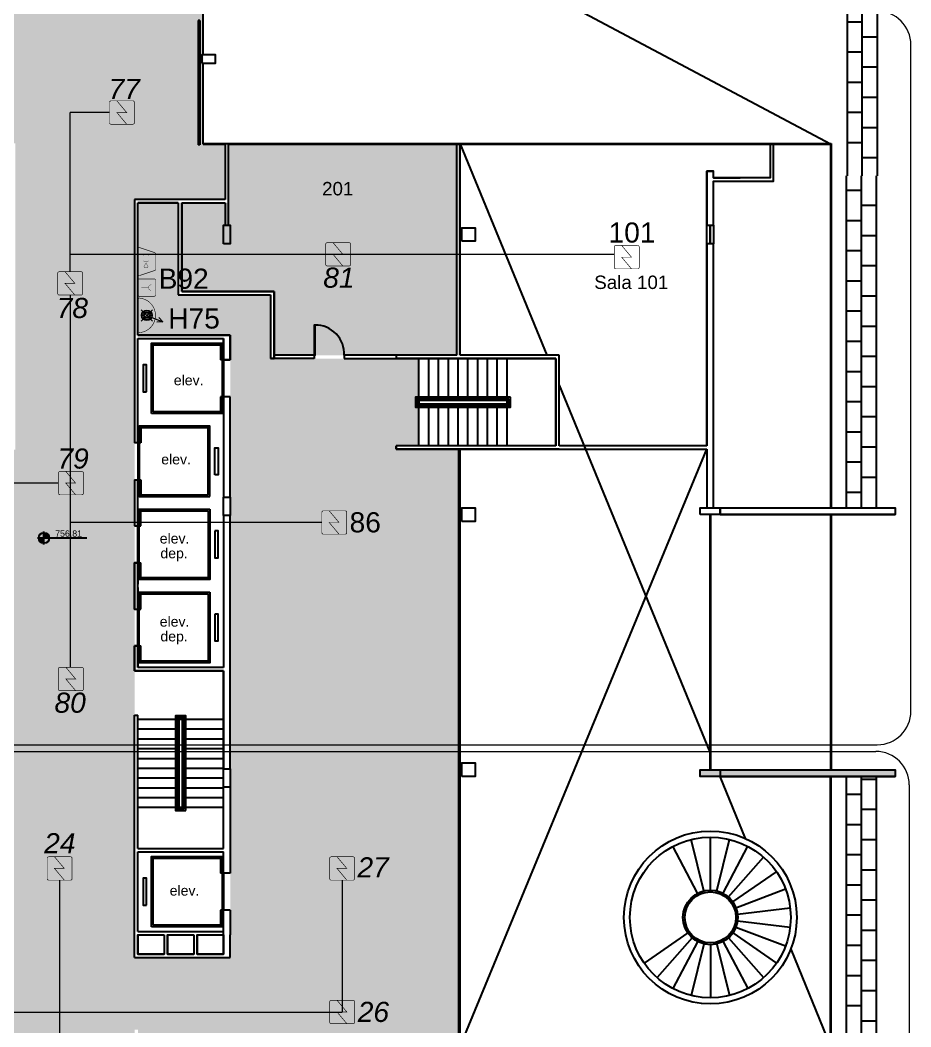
# Model space of a CAD drawing. Header units: metres. Extents: x -331 to 2982, y 362 to 2539.
# Drawn here: x 846.15 to 872.69, y 1888.31 to 1918.31 of the extents above; entities that cross this region are included whole.
import ezdxf
from ezdxf.enums import TextEntityAlignment as Align

# ---------------------------------------------------------------- set-up
doc = ezdxf.new("R2010")
doc.units = ezdxf.units.M
doc.layers.get('0').update_dxf_attribs({"color": 251})
doc.layers.add('_corredores', color=251, linetype='Continuous', plot=False)
doc.layers.add('_salas', color=251, linetype='Continuous', plot=False)
for name, color, linetype in [('ALV', 251, 'Continuous'), ('Cota Nivel', 251, 'Continuous'), ('CX', 251, 'Continuous'), ('Det', 251, 'Continuous'), ('DET. FUMAÇA', 1, 'Continuous'), ('Div', 251, 'Continuous'), ('Est', 251, 'Continuous'), ('Pis', 251, 'Continuous'), ('SALAS NOVAS', 7, 'Continuous'), ('Texto_Salas', 251, 'Continuous'), ('vid', 251, 'Continuous'), ('vis', 251, 'Continuous')]:
    doc.layers.add(name, color=color, linetype=linetype)
doc.styles.add('DESTAQUE', font='arial.ttf', dxfattribs={"height": 0.4})
doc.styles.get("Standard").update_dxf_attribs({"font": 'arial.ttf', "height": 0.3})
doc.styles.add('X3G_ENTITY_1416AE45', font='arial.ttf', dxfattribs={"height": 0.6})
doc.styles.add('X3G_ENTITY_1416B75A', font='arial.ttf', dxfattribs={"height": 0.6})
doc.styles.add('X3G_ENTITY_1416B9BE', font='arial.ttf', dxfattribs={"height": 0.6})
doc.styles.add('X3G_ENTITY_1416B9C8', font='arial.ttf', dxfattribs={"height": 0.6})
doc.styles.add('X3G_ENTITY_1416B9D2', font='arial.ttf', dxfattribs={"height": 0.6})
doc.styles.add('X3G_ENTITY_1416BAE9', font='arial.ttf', dxfattribs={"height": 0.6})
doc.styles.add('X3G_ENTITY_1416BAF3', font='arial.ttf', dxfattribs={"height": 0.6})
doc.styles.add('X3G_ENTITY_1416BAFD', font='arial.ttf', dxfattribs={"height": 0.6})
doc.styles.add('X3G_ENTITY_1416BB07', font='arial.ttf', dxfattribs={"height": 0.6})
doc.styles.add('X3G_ENTITY_1416BB11', font='arial.ttf', dxfattribs={"height": 0.6})
doc.styles.add('X3G_ENTITY_1416BB1B', font='arial.ttf', dxfattribs={"height": 0.6})
doc.styles.add('X3G_ENTITY_1421BBF2', font='arial.ttf', dxfattribs={"height": 0.4})
doc.styles.add('X3G_ENTITY_1422A57E', font='arial.ttf', dxfattribs={"height": 0.6})

# ---------------------------------------------------------------- blocks, each defined once
blk = doc.blocks.new('Detector de fumaça')
at = {"layer": 'DET. FUMAÇA', "linetype": 'Continuous', "lineweight": 15, "const_width": 0.0187}
blk.add_lwpolyline([(774.599, 539.816), (775.249, 539.816, -0.414214), (775.296, 539.769), (775.296, 539.167, -0.414214), (775.249, 539.12), (774.599, 539.12, -0.414214), (774.553, 539.167), (774.553, 539.769, -0.414214)], format="xyb", close=True, dxfattribs=at)
blk.add_lwpolyline([(774.773, 539.816), (775.064, 539.468), (774.773, 539.468), (775.064, 539.12)], dxfattribs=at)
blk = doc.blocks.new('WEW')
at = {"color": 1, "lineweight": 0, "true_color": 0xe60000}
for p, q in [((1781.244, 994.005), (1781.439, 994.482)), ((1781.439, 994.482), (1781.308, 994.36)), ((1781.439, 994.482), (1781.447, 994.302)), ((1781.075, 994.175), (1781.413, 993.836)), ((1781.413, 994.175), (1781.075, 993.836))]:
    blk.add_line(p, q, dxfattribs=at)
at = {"color": 1, "true_color": 0xe60000, "const_width": 0.0172}
for points in [[(1779.259, 993.747), (1780.023, 993.747, 0.511918), (1780.056, 993.793), (1779.907, 994.24, 0.322823), (1779.874, 994.263), (1779.408, 994.263, 0.322823), (1779.375, 994.24), (1779.226, 993.793, 0.511918)], [(1780.193, 994.263), (1780.641, 994.263, -0.414214), (1780.675, 994.229), (1780.675, 993.782, -0.414214), (1780.641, 993.747), (1780.193, 993.747, -0.414214), (1780.159, 993.782), (1780.159, 994.229, -0.414214)], [(1780.764, 993.748), (1781.724, 993.748, 0.435311), (1781.759, 993.784, 0.930949), (1780.73, 993.784, 0.435311)]]:
    blk.add_lwpolyline(points, format="xyb", close=True, dxfattribs=at)
at = {"color": 1, "true_color": 0xe60000, "const_width": 0.0086}
for points in [[(1779.463, 994.06), (1779.617, 994.06), (1779.652, 994.026), (1779.652, 993.936), (1779.617, 993.902), (1779.463, 993.902), (1779.428, 993.936), (1779.428, 994.026)], [(1779.832, 993.936), (1779.832, 994.026), (1779.802, 994.044), (1779.679, 993.981), (1779.802, 993.918)]]:
    blk.add_lwpolyline(points, close=True, dxfattribs=at)
for points in [[(1780.336, 994.135), (1780.338, 994.117), (1780.344, 994.099), (1780.351, 994.088), (1780.365, 994.073), (1780.373, 994.067), (1780.386, 994.06), (1780.397, 994.057), (1780.413, 994.055), (1780.421, 994.055), (1780.431, 994.056), (1780.45, 994.062), (1780.464, 994.07), (1780.477, 994.082), (1780.488, 994.096), (1780.494, 994.11), (1780.497, 994.122), (1780.498, 994.13), (1780.498, 994.136)], [(1780.417, 993.837), (1780.417, 994.055)]]:
    blk.add_lwpolyline(points, dxfattribs=at)
at = {"color": 1, "lineweight": 0, "true_color": 0xe60000}
for radius in [0.158, 0.119, 0.0774]:
    blk.add_circle((1781.244, 994.005), radius, dxfattribs=at)

msp = doc.modelspace()

# ---------------------------------------------------------------- hatches: boundary and pattern name
at = {"layer": '_corredores', "transparency": 33554508}
h = msp.add_hatch(color=256, dxfattribs=at)
h.dxf.hatch_style = 1
h.paths.add_polyline_path([(851.609, 1924.544), (870.379, 1924.544), (870.379, 1926.38), (870.189, 1926.38), (870.189, 1926.577), (870.003, 1926.764), (866.304, 1926.765), (866.288, 1926.731), (866.184, 1926.814), (865.422, 1927.574), (863.994, 1927.574), (862.566, 1927.574), (861.756, 1926.765), (861.72, 1926.765), (861.716, 1926.764), (861.703, 1926.763), (861.685, 1926.763), (858.091, 1926.765), (857.744, 1926.418), (857.397, 1926.765), (853.804, 1926.765), (853.788, 1926.731), (853.684, 1926.814), (852.922, 1927.574), (851.494, 1927.574), (849.748, 1927.574), (849.748, 1926.814), (849.608, 1926.814), (849.608, 1929.894), (841.234, 1929.894), (841.234, 1928.054), (840.474, 1928.054), (840.474, 1927.096), (840.756, 1926.814), (840.374, 1926.432), (840.042, 1926.765), (836.434, 1926.765), (836.419, 1926.731), (836.314, 1926.814), (835.553, 1927.574), (834.124, 1927.574), (832.696, 1927.574), (831.886, 1926.765), (831.85, 1926.765), (831.847, 1926.764), (831.833, 1926.763), (831.815, 1926.763), (828.221, 1926.765), (827.874, 1926.418), (827.528, 1926.765), (823.934, 1926.765), (823.918, 1926.731), (823.814, 1926.814), (823.052, 1927.574), (821.624, 1927.574), (820.195, 1927.574), (819.385, 1926.765), (819.35, 1926.765), (819.346, 1926.764), (819.333, 1926.763), (819.315, 1926.763), (815.721, 1926.765), (815.374, 1926.418), (815.027, 1926.765), (811.434, 1926.765), (811.418, 1926.731), (811.314, 1926.814), (810.552, 1927.574), (809.124, 1927.574), (807.695, 1927.574), (806.886, 1926.765), (806.85, 1926.765), (806.846, 1926.764), (806.833, 1926.763), (806.815, 1926.763), (803.221, 1926.765), (802.874, 1926.418), (802.527, 1926.765), (798.934, 1926.765), (798.918, 1926.731), (798.814, 1926.814), (798.052, 1927.574), (796.624, 1927.574), (795.195, 1927.574), (794.386, 1926.765), (794.35, 1926.765), (794.346, 1926.764), (794.333, 1926.763), (794.315, 1926.763), (790.721, 1926.765), (790.374, 1926.418), (790.027, 1926.765), (786.434, 1926.765), (786.418, 1926.731), (786.314, 1926.814), (785.552, 1927.574), (784.124, 1927.574), (782.696, 1927.574), (781.886, 1926.765), (781.85, 1926.765), (781.846, 1926.764), (781.833, 1926.763), (781.815, 1926.763), (778.221, 1926.765), (777.874, 1926.418), (777.527, 1926.765), (773.934, 1926.765), (773.918, 1926.731), (773.814, 1926.814), (773.052, 1927.574), (771.624, 1927.574), (770.196, 1927.574), (769.386, 1926.765), (769.35, 1926.765), (769.347, 1926.764), (769.333, 1926.763), (769.315, 1926.763), (765.615, 1926.764), (765.429, 1926.577), (765.429, 1926.38), (765.239, 1926.38), (765.239, 1924.544), (770.084, 1924.544), (770.084, 1914.631), (770.394, 1914.631), (770.394, 1905.511), (765.009, 1905.511), (765.009, 1910.811), (763.809, 1910.811), (763.809, 1905.511), (755.909, 1905.511), (755.909, 1910.811), (754.809, 1910.811), (754.809, 1905.511), (746.059, 1905.511), (746.059, 1901.896), (748.429, 1901.896), (748.429, 1903.596), (748.029, 1903.596), (748.029, 1903.796), (754.454, 1903.796), (754.454, 1903.596), (754.129, 1903.596), (754.129, 1901.896), (754.454, 1901.896), (754.454, 1901.696), (754.454, 1901.171), (757.954, 1901.171), (757.954, 1903.571), (757.954, 1903.771), (768.009, 1903.771), (768.009, 1903.751), (768.814, 1903.751), (768.814, 1895.791), (767.984, 1895.791), (767.984, 1895.771), (762.344, 1895.771), (761.069, 1895.771), (761.069, 1893.046), (754.154, 1893.046), (752.479, 1893.046), (752.479, 1860.521), (752.479, 1859.096), (752.479, 1857.621), (754.079, 1857.621), (754.079, 1860.546), (753.904, 1860.546), (753.904, 1863.421), (754.169, 1863.421), (754.169, 1887.631), (760.804, 1887.631), (760.804, 1887.721), (768.909, 1887.721), (770.309, 1887.721), (771.909, 1887.721), (773.009, 1887.721), (775.859, 1887.721), (775.859, 1886.621), (777.159, 1886.621), (777.159, 1887.721), (788.759, 1887.721), (788.759, 1886.621), (790.059, 1886.621), (790.059, 1887.721), (802.309, 1887.721), (804.009, 1887.721), (844.959, 1887.721), (844.959, 1887.896), (845.259, 1887.896), (845.259, 1887.543), (845.259, 1863.221), (807.109, 1863.221), (807.109, 1860.671), (807.109, 1860.571), (806.556, 1860.571), (806.556, 1858.751), (806.556, 1855.871), (806.556, 1855.143), (807.956, 1855.143), (807.956, 1857.121), (809.134, 1857.121), (809.134, 1860.671), (845.259, 1860.671), (845.259, 1855.977), (846.384, 1855.977), (846.384, 1856.871), (846.034, 1856.871), (846.034, 1856.971), (846.434, 1856.971), (846.434, 1860.671), (849.184, 1860.671), (849.184, 1856.971), (849.584, 1856.971), (849.584, 1856.871), (849.234, 1856.871), (849.234, 1855.977), (850.459, 1855.977), (850.459, 1860.671), (859.459, 1860.671), (859.459, 1863.221), (849.559, 1863.221), (849.559, 1888.221), (849.659, 1888.221), (849.659, 1887.721), (854.289, 1887.721), (854.289, 1895.621), (859.259, 1895.621), (859.259, 1905.521), (857.359, 1905.521), (857.359, 1905.621), (858.034, 1905.621), (858.034, 1908.221), (853.709, 1908.221), (853.709, 1908.184), (853.609, 1908.184), (853.609, 1910.121), (850.859, 1910.121), (850.86, 1912.861), (849.659, 1912.861), (849.659, 1908.921), (852.409, 1908.921), (852.409, 1903.771), (852.409, 1895.701), (852.409, 1890.371), (849.559, 1890.371), (849.559, 1908.921), (849.559, 1912.961), (852.259, 1912.961), (852.259, 1914.631), (851.609, 1914.631)])
h.paths.add_polyline_path([(845.929, 1914.631), (846.006, 1914.631), (846.006, 1905.511), (844.999, 1905.511), (844.999, 1909.911), (845.009, 1910.811), (843.809, 1910.811), (843.809, 1905.511), (835.009, 1905.511), (835.009, 1910.811), (833.809, 1910.811), (833.809, 1905.511), (825.009, 1905.511), (825.009, 1910.811), (823.809, 1910.811), (823.809, 1905.511), (815.009, 1905.511), (815.009, 1910.811), (813.809, 1910.811), (813.809, 1905.511), (805.009, 1905.511), (805.009, 1910.811), (803.809, 1910.811), (803.809, 1905.511), (795.009, 1905.511), (795.009, 1910.811), (793.809, 1910.811), (793.809, 1905.511), (785.009, 1905.511), (785.009, 1910.811), (783.809, 1910.811), (783.809, 1905.511), (775.009, 1905.511), (775.009, 1910.811), (773.979, 1910.811), (773.979, 1905.511), (773.194, 1905.511), (773.194, 1914.631), (773.124, 1914.631), (773.124, 1920.111), (775.144, 1920.111), (775.144, 1921.611), (775.124, 1921.611), (775.124, 1922.031), (773.624, 1922.031), (773.624, 1921.611), (773.164, 1921.611), (773.164, 1924.544), (845.929, 1924.543), (845.929, 1921.611), (845.469, 1921.611), (845.469, 1922.031), (843.969, 1922.031), (843.969, 1921.611), (843.949, 1920.111), (845.929, 1920.111)], flags=16)
h.paths.add_polyline_path([(851.494, 1926.432), (851.112, 1926.814), (851.494, 1927.196), (851.876, 1926.814)], flags=16)
h.paths.add_polyline_path([(845.244, 1926.432), (844.862, 1926.814), (845.244, 1927.196), (845.626, 1926.814)], flags=16)
h.paths.add_polyline_path([(845.119, 1903.801), (845.119, 1895.821), (845.259, 1895.821), (845.259, 1890.321), (839.659, 1890.321), (775.859, 1890.321), (772.984, 1890.321), (772.984, 1895.791), (771.754, 1895.791), (771.754, 1903.746), (773.099, 1903.746), (773.099, 1903.801)], flags=16)
h.paths.add_polyline_path([(834.506, 1926.814), (834.124, 1926.432), (833.742, 1926.814), (834.124, 1927.196)], flags=16)
h.paths.add_polyline_path([(863.612, 1926.814), (863.994, 1927.196), (864.376, 1926.814), (863.994, 1926.432)], flags=16)
h.paths.add_polyline_path([(845.259, 1895.821), (845.259, 1890.321), (839.659, 1890.321), (775.859, 1890.321), (772.984, 1890.321), (772.984, 1895.821), (775.859, 1895.821), (839.659, 1895.821)], flags=0)
h.paths.add_polyline_path([(822.006, 1926.814), (821.624, 1926.432), (821.242, 1926.814), (821.624, 1927.196)], flags=16)
h.paths.add_polyline_path([(809.506, 1926.814), (809.124, 1926.432), (808.742, 1926.814), (809.124, 1927.196)], flags=16)
h.paths.add_polyline_path([(797.006, 1926.814), (796.624, 1926.432), (796.242, 1926.814), (796.624, 1927.196)], flags=16)
h.paths.add_polyline_path([(784.506, 1926.814), (784.124, 1926.432), (783.742, 1926.814), (784.124, 1927.196)], flags=16)
h.paths.add_polyline_path([(772.006, 1926.814), (771.624, 1926.432), (771.242, 1926.814), (771.624, 1927.196)], flags=16)
edge = h.paths.add_edge_path(flags=16)
edge.add_line((767.555, 1893.924), (767.408, 1893.821))
edge.add_line((767.408, 1893.821), (767.203, 1894.065))
edge.add_line((767.203, 1894.065), (766.309, 1893.171))
edge.add_arc((765.909, 1892.771), 0.565, -45, 45, ccw=False)
edge.add_line((766.309, 1892.372), (767.203, 1891.477))
edge.add_line((767.203, 1891.477), (767.408, 1891.721))
edge.add_line((767.408, 1891.721), (767.555, 1891.618))
edge.add_arc((765.909, 1892.771), 2.01, 35, 325, ccw=False)
h = msp.add_hatch(color=256, dxfattribs=at)
h.dxf.hatch_style = 1
h.paths.add_polyline_path([(859.259, 1895.621), (854.289, 1895.621), (854.289, 1887.721), (859.259, 1887.721)])
at = {"layer": '_salas', "transparency": 33554559}
h = msp.add_hatch(color=256, dxfattribs=at)
h.dxf.hatch_style = 1
h.paths.add_polyline_path([(859.259, 1914.611), (852.359, 1914.611), (852.359, 1912.861), (850.97, 1912.861), (850.97, 1910.221), (853.719, 1910.221), (853.719, 1908.321), (859.259, 1908.321)])
h = msp.add_hatch(color=256, dxfattribs=at)
h.dxf.hatch_style = 1
h.paths.add_polyline_path([(872.219, 1895.771), (872.219, 1895.971), (866.409, 1895.971), (866.409, 1895.771)])

# ---------------------------------------------------------------- linework, layer by layer
at = {"layer": 'ALV', "color": 251, "linetype": 'ByBlock'}
for p, q in [((852.259, 1914.631), (852.259, 1912.961)), ((852.259, 1914.631), (852.359, 1914.631)), ((852.359, 1912.196), (852.359, 1914.631)), ((850.97, 1912.861), (852.259, 1912.861)), ((852.259, 1912.861), (852.259, 1912.196))]:
    msp.add_line(p, q, dxfattribs=at)
at = {"layer": 'ALV', "color": 251}
for p, q in [((859.159, 1908.321), (859.159, 1914.611)), ((859.259, 1908.321), (859.259, 1914.611)), ((866.609, 1913.811), (866.809, 1913.811)), ((866.809, 1913.611), (867.599, 1913.611)), ((866.809, 1913.511), (867.599, 1913.511)), ((852.259, 1912.961), (849.559, 1912.961)), ((852.259, 1912.961), (849.559, 1912.961)), ((849.559, 1912.961), (849.559, 1905.709)), ((849.659, 1908.921), (849.659, 1912.861)), ((849.659, 1908.921), (849.659, 1912.861)), ((849.659, 1912.861), (850.86, 1912.861)), ((850.86, 1912.861), (849.659, 1912.861)), ((850.86, 1912.861), (850.86, 1910.121)), ((850.86, 1912.861), (850.86, 1910.121)), ((850.97, 1912.861), (850.97, 1910.221)), ((850.97, 1910.221), (850.97, 1912.861)), ((866.609, 1911.646), (866.609, 1905.621)), ((866.809, 1903.771), (866.809, 1911.646)), ((850.86, 1910.121), (853.609, 1910.121)), ((850.86, 1910.121), (853.609, 1910.121)), ((850.97, 1910.221), (853.719, 1910.221)), ((853.719, 1910.221), (850.97, 1910.221)), ((853.609, 1910.121), (853.609, 1908.221)), ((853.609, 1910.121), (853.609, 1908.221)), ((853.719, 1910.221), (853.719, 1908.221)), ((853.719, 1908.221), (853.719, 1910.221)), ((849.659, 1908.921), (852.409, 1908.921)), ((852.409, 1908.921), (849.659, 1908.921)), ((852.409, 1908.921), (852.409, 1908.184)), ((852.409, 1908.184), (852.409, 1908.921)), ((849.659, 1906.446), (849.659, 1908.821)), ((849.659, 1908.821), (852.209, 1908.821)), ((849.659, 1908.821), (852.209, 1908.821)), ((849.659, 1905.709), (849.659, 1908.821)), ((852.209, 1908.184), (852.209, 1908.821)), ((852.209, 1908.821), (852.209, 1908.184)), ((855.809, 1908.321), (855.809, 1908.221)), ((857.359, 1908.321), (857.359, 1908.221)), ((857.359, 1908.321), (857.359, 1908.221)), ((859.159, 1908.321), (857.359, 1908.321)), ((862.209, 1908.321), (859.259, 1908.321)), ((862.209, 1905.621), (862.209, 1908.321)), ((862.209, 1905.621), (862.209, 1908.321)), ((852.409, 1908.184), (852.209, 1908.184)), ((852.209, 1908.184), (852.409, 1908.184)), ((853.719, 1908.221), (853.609, 1908.221)), ((853.609, 1908.221), (853.719, 1908.221)), ((862.109, 1908.221), (857.359, 1908.221)), ((857.359, 1908.221), (862.109, 1908.221)), ((857.359, 1908.221), (862.109, 1908.221)), ((862.109, 1905.621), (862.109, 1908.221)), ((862.109, 1908.221), (862.109, 1905.621)), ((862.109, 1908.221), (862.109, 1905.621)), ((852.409, 1907.084), (852.209, 1907.084)), ((852.209, 1907.084), (852.209, 1904.096)), ((852.409, 1906.446), (852.409, 1907.084)), ((852.409, 1904.096), (852.409, 1906.446)), ((849.659, 1905.709), (849.559, 1905.709)), ((862.109, 1905.621), (857.359, 1905.621)), ((857.359, 1905.521), (857.359, 1905.621)), ((862.109, 1905.621), (857.359, 1905.621)), ((857.359, 1905.621), (857.359, 1905.521)), ((862.109, 1905.621), (857.359, 1905.621)), ((857.359, 1905.621), (857.359, 1905.521)), ((866.609, 1905.621), (862.209, 1905.621)), ((862.209, 1905.521), (857.359, 1905.521)), ((857.359, 1905.521), (862.209, 1905.521)), ((857.359, 1905.521), (866.609, 1905.521)), ((866.609, 1905.521), (866.609, 1903.771)), ((849.559, 1904.609), (849.659, 1904.609)), ((849.559, 1904.609), (849.559, 1903.234)), ((849.659, 1903.234), (849.659, 1904.609)), ((852.209, 1904.096), (852.309, 1904.096)), ((852.309, 1904.096), (852.409, 1904.096)), ((852.209, 1903.546), (852.209, 1901.496)), ((852.209, 1903.546), (852.209, 1901.496)), ((852.209, 1903.546), (852.209, 1899.021)), ((852.409, 1895.996), (852.409, 1903.546)), ((852.409, 1895.996), (852.409, 1903.546)), ((852.409, 1895.996), (852.409, 1903.546)), ((867.009, 1903.771), (870.299, 1903.771)), ((867.009, 1903.571), (870.299, 1903.571)), ((849.559, 1903.234), (849.659, 1903.234)), ((849.559, 1903.234), (849.559, 1903.234)), ((849.559, 1902.134), (849.659, 1902.134)), ((849.559, 1900.759), (849.559, 1902.134)), ((849.659, 1902.134), (849.659, 1901.496)), ((849.659, 1901.396), (849.659, 1901.496)), ((849.659, 1901.396), (849.659, 1900.759)), ((849.559, 1900.759), (849.659, 1900.759)), ((849.559, 1898.921), (849.559, 1899.659)), ((849.559, 1899.659), (849.659, 1899.659)), ((849.659, 1899.659), (849.559, 1899.659)), ((849.559, 1899.659), (849.559, 1898.921)), ((849.659, 1899.659), (849.559, 1899.659)), ((849.559, 1899.659), (849.559, 1898.921)), ((849.659, 1899.659), (849.659, 1899.021)), ((849.659, 1899.021), (849.659, 1899.659)), ((849.659, 1899.021), (849.659, 1899.659)), ((852.209, 1899.021), (849.659, 1899.021)), ((852.209, 1899.021), (849.659, 1899.021)), ((852.209, 1899.021), (849.659, 1899.021)), ((852.209, 1898.921), (849.559, 1898.921)), ((849.559, 1898.921), (852.209, 1898.921)), ((849.559, 1898.921), (852.209, 1898.921)), ((852.209, 1893.621), (852.209, 1898.921)), ((852.209, 1898.921), (852.209, 1895.996)), ((852.209, 1898.921), (852.209, 1895.996)), ((849.559, 1890.371), (849.559, 1897.596)), ((849.559, 1897.596), (849.659, 1897.596)), ((849.659, 1893.621), (849.659, 1897.596)), ((852.409, 1895.446), (852.409, 1892.884)), ((849.659, 1893.621), (852.209, 1893.621)), ((849.659, 1893.521), (852.209, 1893.521)), ((849.659, 1891.146), (849.659, 1893.521)), ((852.209, 1892.884), (852.209, 1893.521)), ((852.409, 1892.884), (852.209, 1892.884)), ((852.209, 1891.146), (852.209, 1891.784)), ((852.409, 1891.784), (852.209, 1891.784)), ((852.209, 1890.471), (852.209, 1891.784)), ((852.409, 1891.784), (852.409, 1891.046)), ((849.659, 1891.146), (852.209, 1891.146)), ((849.659, 1891.046), (850.442, 1891.046)), ((849.659, 1891.046), (849.659, 1890.471)), ((850.442, 1891.046), (850.442, 1890.471)), ((850.542, 1891.046), (850.542, 1890.471)), ((850.542, 1891.046), (851.326, 1891.046)), ((851.326, 1891.046), (851.326, 1890.471)), ((851.426, 1891.046), (851.426, 1890.471)), ((851.426, 1891.046), (852.209, 1891.046)), ((852.209, 1891.046), (852.209, 1890.471)), ((852.409, 1890.371), (852.409, 1891.046)), ((849.559, 1890.371), (852.409, 1890.371)), ((849.659, 1890.471), (850.442, 1890.471)), ((850.542, 1890.471), (851.326, 1890.471)), ((851.426, 1890.471), (852.209, 1890.471))]:
    msp.add_line(p, q, dxfattribs=at)
for points in [[(868.499, 1914.611), (868.499, 1913.611), (866.809, 1913.611), (866.809, 1913.811), (866.609, 1913.811), (866.609, 1912.196), (866.709, 1912.196), (866.809, 1912.196), (866.809, 1913.511), (868.599, 1913.511), (868.599, 1914.611)], [(866.609, 1905.621), (866.609, 1913.811)], [(866.809, 1913.611), (866.809, 1913.811)], [(867.009, 1903.771), (868.459, 1903.771)], [(867.009, 1903.571), (872.219, 1903.571)], [(867.009, 1895.971), (872.219, 1895.971)], [(867.009, 1895.771), (872.219, 1895.771)]]:
    msp.add_lwpolyline(points, dxfattribs=at)
for points in [[(867.009, 1903.771), (872.219, 1903.771), (872.219, 1903.571), (867.009, 1903.571)], [(849.659, 1901.396), (849.659, 1901.496), (849.659, 1902.134), (849.559, 1902.134), (849.559, 1900.759), (849.659, 1900.759)], [(849.659, 1901.396), (849.659, 1901.496), (849.659, 1902.134), (849.559, 1902.134), (849.559, 1900.759), (849.659, 1900.759)], [(866.409, 1895.971), (872.219, 1895.971), (872.219, 1895.771), (866.409, 1895.771)], [(850.442, 1891.046), (850.442, 1890.471), (849.659, 1890.471), (849.659, 1891.046)], [(851.326, 1891.046), (851.326, 1890.471), (850.542, 1890.471), (850.542, 1891.046)], [(852.209, 1891.046), (852.209, 1890.471), (851.426, 1890.471), (851.426, 1891.046)]]:
    msp.add_lwpolyline(points, close=True, dxfattribs=at)
for radius in [2.575, 2.575, 2.395]:
    msp.add_circle((866.715, 1891.568), radius, dxfattribs=at)
at = {"layer": 'Cota Nivel', "color": 251, "const_width": 0.156}
for points in [[(846.861, 1902.798, -0.414214), (846.783, 1902.876, -1)], [(846.939, 1902.876, 0.414214), (846.861, 1902.954, 1)]]:
    msp.add_lwpolyline(points, format="xyb", dxfattribs=at)
at = {"layer": 'Cota Nivel', "color": 251}
for points in [[(846.861, 1902.681), (846.861, 1903.071)], [(846.666, 1902.876), (848.136, 1902.876)]]:
    msp.add_lwpolyline(points, dxfattribs=at)
msp.add_circle((846.861, 1902.876), 0.156, dxfattribs=at)
at = {"layer": 'CX', "color": 251}
msp.add_lwpolyline([(851.569, 1917.026), (851.969, 1917.026), (851.969, 1917.276), (851.569, 1917.276)], close=True, dxfattribs=at)
at = {"layer": 'CX', "color": 251, "ltscale": 8}
msp.add_lwpolyline([(854.909, 1908.321), (854.939, 1908.321), (854.939, 1909.221), (854.909, 1909.221)], close=True, dxfattribs=at)
msp.add_arc((854.939, 1908.351), 0.871, 358.058, 90, dxfattribs=at)
at = {"layer": 'Det', "color": 251}
for p, q in [((870.789, 1938.511), (870.789, 1913.671)), ((871.689, 1938.511), (871.689, 1913.671)), ((871.239, 1913.671), (871.239, 1925.011)), ((870.299, 1914.611), (851.609, 1924.544)), ((871.239, 1914.902), (871.239, 1924.545)), ((870.789, 1918.261), (871.239, 1918.261)), ((870.789, 1917.815), (870.789, 1917.815)), ((871.239, 1917.811), (871.689, 1917.811)), ((870.789, 1917.361), (871.239, 1917.361)), ((870.789, 1916.915), (870.789, 1916.915)), ((871.239, 1916.911), (871.689, 1916.911)), ((870.789, 1916.461), (871.239, 1916.461)), ((871.239, 1916.011), (871.689, 1916.011)), ((870.789, 1915.561), (871.239, 1915.561)), ((871.239, 1915.111), (871.689, 1915.111)), ((859.259, 1914.611), (861.841, 1908.321)), ((870.789, 1914.661), (871.239, 1914.661)), ((871.239, 1914.211), (871.689, 1914.211)), ((870.759, 1913.671), (870.759, 1903.771)), ((871.209, 1913.671), (871.209, 1903.771)), ((871.659, 1913.671), (871.659, 1903.771)), ((870.759, 1913.241), (871.209, 1913.241)), ((870.759, 1912.791), (870.759, 1912.791)), ((871.209, 1912.791), (871.659, 1912.791)), ((870.759, 1912.341), (871.209, 1912.341)), ((870.759, 1911.891), (870.759, 1911.891)), ((871.209, 1911.891), (871.659, 1911.891)), ((870.759, 1911.441), (871.209, 1911.441)), ((870.759, 1910.991), (870.759, 1910.991)), ((871.209, 1910.991), (871.659, 1910.991)), ((870.759, 1910.541), (871.209, 1910.541)), ((870.759, 1910.091), (870.759, 1910.091)), ((871.209, 1910.091), (871.659, 1910.091)), ((870.759, 1909.641), (871.209, 1909.641)), ((870.759, 1909.191), (870.759, 1909.191)), ((871.209, 1909.191), (871.659, 1909.191)), ((870.759, 1908.741), (871.209, 1908.741)), ((870.759, 1908.291), (870.759, 1908.291)), ((871.209, 1908.291), (871.659, 1908.291)), ((870.759, 1907.841), (871.209, 1907.841)), ((862.209, 1907.426), (866.699, 1896.49)), ((870.759, 1907.391), (870.759, 1907.391)), ((871.209, 1907.391), (871.659, 1907.391)), ((870.759, 1906.941), (871.209, 1906.941)), ((870.759, 1906.491), (870.759, 1906.491)), ((871.209, 1906.491), (871.659, 1906.491)), ((870.759, 1906.041), (871.209, 1906.041)), ((859.259, 1887.721), (866.609, 1905.521)), ((870.759, 1905.591), (870.759, 1905.591)), ((871.209, 1905.591), (871.659, 1905.591)), ((870.759, 1905.141), (871.209, 1905.141)), ((870.759, 1904.691), (870.759, 1904.691)), ((871.209, 1904.691), (871.659, 1904.691)), ((870.759, 1904.241), (871.209, 1904.241)), ((866.994, 1895.771), (867.752, 1893.924)), ((870.759, 1895.771), (870.759, 1852.071)), ((871.209, 1895.771), (871.209, 1851.621)), ((871.659, 1895.771), (871.659, 1851.621)), ((871.209, 1895.691), (871.659, 1895.691)), ((870.759, 1895.241), (871.209, 1895.241)), ((870.759, 1894.791), (870.759, 1894.791)), ((871.209, 1894.791), (871.659, 1894.791)), ((870.759, 1894.341), (871.209, 1894.341)), ((870.759, 1893.891), (870.759, 1893.891)), ((871.209, 1893.891), (871.659, 1893.891)), ((870.759, 1893.441), (871.209, 1893.441)), ((870.759, 1892.991), (870.759, 1892.991)), ((871.209, 1892.991), (871.659, 1892.991)), ((870.759, 1892.541), (871.209, 1892.541)), ((870.759, 1892.091), (870.759, 1892.091)), ((871.209, 1892.091), (871.659, 1892.091)), ((870.759, 1891.641), (871.209, 1891.641)), ((870.759, 1891.191), (870.759, 1891.191)), ((871.209, 1891.191), (871.659, 1891.191)), ((869.109, 1890.62), (870.299, 1887.721)), ((870.759, 1890.741), (871.209, 1890.741)), ((870.759, 1890.291), (870.759, 1890.291)), ((871.209, 1890.291), (871.659, 1890.291)), ((870.759, 1889.841), (871.209, 1889.841)), ((870.759, 1889.391), (870.759, 1889.391)), ((871.209, 1889.391), (871.659, 1889.391)), ((870.759, 1888.941), (871.209, 1888.941)), ((870.759, 1888.491), (870.759, 1888.491)), ((871.209, 1888.491), (871.659, 1888.491))]:
    msp.add_line(p, q, dxfattribs=at)
at = {"layer": 'Div', "color": 230, "linetype": 'Continuous', "lineweight": 0}
for p, q in [((872.689, 1897.715), (872.689, 1917.572)), ((787.641, 1896.715), (871.689, 1896.715)), ((787.641, 1896.515), (871.641, 1896.515)), ((872.641, 1895.515), (872.641, 1848.565))]:
    msp.add_line(p, q, dxfattribs=at)
at = {"layer": 'Div', "color": 150, "linetype": 'Continuous', "lineweight": 0}
for p, q in [((847.642, 1910.809), (847.642, 1915.554)), ((848.812, 1915.554), (847.642, 1915.554)), ((863.844, 1911.328), (847.642, 1911.328)), ((847.642, 1910.113), (847.642, 1899.021)), ((847.293, 1904.51), (748.299, 1904.51)), ((855.139, 1903.337), (847.642, 1903.337)), ((847.327, 1892.679), (847.327, 1861.912)), ((855.745, 1892.679), (855.745, 1888.75)), ((791.209, 1888.75), (855.745, 1888.75))]:
    msp.add_line(p, q, dxfattribs=at)
at = {"layer": 'Div', "lineweight": 0}
for p, q in [((854.909, 1908.321), (853.719, 1908.321)), ((854.909, 1908.321), (854.909, 1908.221)), ((857.359, 1908.321), (855.809, 1908.321)), ((857.359, 1908.321), (855.809, 1908.321)), ((855.809, 1908.321), (855.809, 1908.221)), ((854.909, 1908.221), (853.719, 1908.221)), ((855.809, 1908.221), (857.359, 1908.221)), ((855.809, 1908.221), (857.359, 1908.221))]:
    msp.add_line(p, q, dxfattribs=at)
at = {"layer": 'Div', "color": 251}
for p, q in [((854.909, 1908.321), (853.719, 1908.321)), ((854.909, 1908.321), (854.909, 1908.221)), ((857.359, 1908.321), (855.809, 1908.321)), ((857.359, 1908.321), (855.809, 1908.321)), ((855.809, 1908.321), (855.809, 1908.221)), ((854.909, 1908.221), (853.719, 1908.221)), ((855.809, 1908.221), (857.359, 1908.221)), ((855.809, 1908.221), (857.359, 1908.221))]:
    msp.add_line(p, q, dxfattribs=at)
at = {"layer": 'Div', "color": 230, "linetype": 'Continuous', "lineweight": 0}
for centre, start, end in [((871.689, 1917.572), 0, 90), ((871.689, 1897.715), 270, 0), ((871.641, 1895.515), 0, 90)]:
    msp.add_arc(centre, 1, start, end, dxfattribs=at)
at = {"layer": 'Est', "color": 251}
for points in [[(852.209, 1911.646), (852.209, 1912.196), (852.309, 1912.196), (852.409, 1912.196), (852.409, 1911.646), (852.309, 1911.646)], [(852.309, 1911.646), (852.209, 1911.646)], [(852.209, 1903.546), (852.209, 1904.096), (852.309, 1904.096), (852.409, 1904.096), (852.409, 1903.546), (852.209, 1903.546)], [(852.209, 1895.446), (852.209, 1895.996), (852.309, 1895.996), (852.409, 1895.996), (852.409, 1895.446), (852.209, 1895.446)]]:
    msp.add_lwpolyline(points, dxfattribs=at)
for points in [[(859.309, 1911.721), (859.309, 1912.121), (859.709, 1912.121), (859.709, 1911.721)], [(866.609, 1911.646), (866.609, 1912.196), (866.709, 1912.196), (866.709, 1911.646)], [(866.709, 1911.646), (866.709, 1912.196), (866.809, 1912.196), (866.809, 1911.646)], [(859.309, 1903.371), (859.309, 1903.771), (859.709, 1903.771), (859.709, 1903.371)], [(866.409, 1903.571), (866.409, 1903.771), (867.009, 1903.771), (867.009, 1903.571)], [(859.309, 1895.771), (859.309, 1896.171), (859.709, 1896.171), (859.709, 1895.771)], [(866.409, 1895.771), (866.409, 1895.971), (867.009, 1895.971), (867.009, 1895.771)]]:
    msp.add_lwpolyline(points, close=True, dxfattribs=at)
at = {"layer": 'Pis', "color": 251, "linetype": 'ByBlock'}
for p, q in [((851.609, 1917.276), (851.609, 1921.726)), ((851.609, 1914.611), (851.609, 1917.026))]:
    msp.add_line(p, q, dxfattribs=at)
at = {"layer": 'Pis', "color": 251}
for p, q in [((852.169, 1908.184), (852.119, 1908.184)), ((852.169, 1908.184), (852.169, 1907.084)), ((852.209, 1908.184), (852.209, 1907.084)), ((858.034, 1905.621), (858.034, 1908.221)), ((858.326, 1907.071), (858.326, 1908.221)), ((858.617, 1907.071), (858.617, 1908.221)), ((858.909, 1907.071), (858.909, 1908.221)), ((859.201, 1907.071), (859.201, 1908.221)), ((859.492, 1907.071), (859.492, 1908.221)), ((859.784, 1907.071), (859.784, 1908.221)), ((860.076, 1907.071), (860.076, 1908.221)), ((860.367, 1907.071), (860.367, 1908.221)), ((860.659, 1905.621), (860.659, 1908.221)), ((852.169, 1907.084), (852.119, 1907.084)), ((858.326, 1906.971), (858.326, 1907.021)), ((858.326, 1906.821), (858.326, 1906.871)), ((858.326, 1905.621), (858.326, 1906.771)), ((858.617, 1905.621), (858.617, 1906.771)), ((858.909, 1905.621), (858.909, 1906.771)), ((859.201, 1905.621), (859.201, 1906.771)), ((859.492, 1905.621), (859.492, 1906.771)), ((859.784, 1905.621), (859.784, 1906.771)), ((860.076, 1905.621), (860.076, 1906.771)), ((860.367, 1905.621), (860.367, 1906.771)), ((849.659, 1905.709), (849.659, 1904.609)), ((849.699, 1905.709), (849.699, 1904.609)), ((849.749, 1905.709), (849.699, 1905.709)), ((849.699, 1904.609), (849.749, 1904.609)), ((849.659, 1902.134), (849.659, 1903.234)), ((849.699, 1903.234), (849.749, 1903.234)), ((849.699, 1902.134), (849.699, 1903.234)), ((849.699, 1902.134), (849.749, 1902.134)), ((849.659, 1899.659), (849.659, 1900.759)), ((849.699, 1900.759), (849.749, 1900.759)), ((849.699, 1899.659), (849.699, 1900.759)), ((849.699, 1899.659), (849.749, 1899.659)), ((849.659, 1897.476), (852.209, 1897.476)), ((849.659, 1897.184), (850.784, 1897.184)), ((850.834, 1897.184), (850.884, 1897.184)), ((850.984, 1897.184), (851.034, 1897.184)), ((851.084, 1897.184), (852.209, 1897.184)), ((849.659, 1896.893), (850.784, 1896.893)), ((850.834, 1896.893), (850.884, 1896.893)), ((850.984, 1896.893), (851.034, 1896.893)), ((851.084, 1896.893), (852.209, 1896.893)), ((849.659, 1896.601), (850.784, 1896.601)), ((849.659, 1896.309), (850.784, 1896.309)), ((850.834, 1896.601), (850.884, 1896.601)), ((850.834, 1896.309), (850.884, 1896.309)), ((850.984, 1896.601), (851.034, 1896.601)), ((850.984, 1896.309), (851.034, 1896.309)), ((851.084, 1896.601), (852.209, 1896.601)), ((851.084, 1896.309), (852.209, 1896.309)), ((849.659, 1896.018), (850.784, 1896.018)), ((850.834, 1896.018), (850.884, 1896.018)), ((850.984, 1896.018), (851.034, 1896.018)), ((851.084, 1896.018), (852.209, 1896.018)), ((849.659, 1895.726), (850.784, 1895.726)), ((850.834, 1895.726), (850.884, 1895.726)), ((850.984, 1895.726), (851.034, 1895.726)), ((851.084, 1895.726), (852.209, 1895.726)), ((849.659, 1895.434), (850.784, 1895.434)), ((850.834, 1895.434), (850.884, 1895.434)), ((850.984, 1895.434), (851.034, 1895.434)), ((851.084, 1895.434), (852.209, 1895.434)), ((849.659, 1895.143), (850.784, 1895.143)), ((850.834, 1895.143), (850.884, 1895.143)), ((850.984, 1895.143), (851.034, 1895.143)), ((851.084, 1895.143), (852.209, 1895.143)), ((849.659, 1894.851), (852.209, 1894.851)), ((866.715, 1892.383), (866.715, 1893.963)), ((866.336, 1892.289), (865.602, 1893.688)), ((866.52, 1892.359), (866.142, 1893.893)), ((866.91, 1892.359), (867.288, 1893.893)), ((867.093, 1892.289), (867.828, 1893.688)), ((867.255, 1892.178), (868.303, 1893.36)), ((852.169, 1892.884), (852.119, 1892.884)), ((852.169, 1892.884), (852.169, 1891.784)), ((852.209, 1892.884), (852.209, 1891.784)), ((867.385, 1892.031), (868.686, 1892.928)), ((867.477, 1891.857), (868.954, 1892.417)), ((867.524, 1891.666), (869.092, 1891.856)), ((852.169, 1891.784), (852.119, 1891.784)), ((867.477, 1891.279), (868.954, 1890.718)), ((867.524, 1891.469), (869.092, 1891.279)), ((866.044, 1891.105), (864.744, 1890.207)), ((866.174, 1890.958), (865.127, 1889.775)), ((867.255, 1890.958), (868.303, 1889.775)), ((867.385, 1891.105), (868.686, 1890.207)), ((866.336, 1890.846), (865.602, 1889.447)), ((866.52, 1890.776), (866.142, 1889.242)), ((866.715, 1890.753), (866.715, 1889.173)), ((866.91, 1890.776), (867.288, 1889.242)), ((867.093, 1890.846), (867.828, 1889.447))]:
    msp.add_line(p, q, dxfattribs=at)
for points in [[(850.069, 1906.584), (850.069, 1908.684), (852.169, 1908.684), (852.169, 1908.184)], [(850.119, 1906.634), (850.119, 1908.634), (852.119, 1908.634), (852.119, 1908.184)], [(852.169, 1907.084), (852.169, 1906.584), (850.069, 1906.584)], [(852.119, 1907.084), (852.119, 1906.634), (850.119, 1906.634)], [(851.799, 1904.109), (851.799, 1906.209), (849.699, 1906.209), (849.699, 1905.709)], [(851.749, 1904.159), (851.749, 1906.159), (849.749, 1906.159), (849.749, 1905.709)], [(849.699, 1904.609), (849.699, 1904.109), (851.799, 1904.109)], [(849.749, 1904.609), (849.749, 1904.159), (851.749, 1904.159)], [(851.799, 1903.734), (851.799, 1901.634), (849.699, 1901.634), (849.699, 1902.134)], [(849.699, 1903.234), (849.699, 1903.734), (851.799, 1903.734)], [(851.749, 1903.684), (851.749, 1901.684), (849.749, 1901.684), (849.749, 1902.134)], [(849.749, 1903.234), (849.749, 1903.684), (851.749, 1903.684)], [(849.699, 1900.759), (849.699, 1901.259), (851.799, 1901.259)], [(851.799, 1901.259), (851.799, 1899.159), (849.699, 1899.159), (849.699, 1899.659)], [(851.749, 1901.209), (851.749, 1899.209), (849.749, 1899.209), (849.749, 1899.659)], [(849.749, 1900.759), (849.749, 1901.209), (851.749, 1901.209)], [(850.069, 1891.284), (850.069, 1893.384), (852.169, 1893.384), (852.169, 1892.884)], [(850.119, 1891.334), (850.119, 1893.334), (852.119, 1893.334), (852.119, 1892.884)], [(852.169, 1891.784), (852.169, 1891.284), (850.069, 1891.284)], [(852.119, 1891.784), (852.119, 1891.334), (850.119, 1891.334)]]:
    msp.add_lwpolyline(points, dxfattribs=at)
for points in [[(849.914, 1907.234), (849.914, 1908.034), (849.814, 1908.034), (849.814, 1907.234)], [(860.659, 1906.971), (858.034, 1906.971), (858.034, 1906.871), (860.659, 1906.871)], [(851.954, 1904.759), (851.954, 1905.559), (852.054, 1905.559), (852.054, 1904.759)], [(851.954, 1903.084), (851.954, 1902.284), (852.054, 1902.284), (852.054, 1903.084)], [(851.954, 1900.609), (851.954, 1899.809), (852.054, 1899.809), (852.054, 1900.609)], [(850.984, 1894.851), (850.984, 1897.476), (850.884, 1897.476), (850.884, 1894.851)], [(849.914, 1891.934), (849.914, 1892.734), (849.814, 1892.734), (849.814, 1891.934)]]:
    msp.add_lwpolyline(points, close=True, dxfattribs=at)
at = {"layer": 'vid', "color": 251, "ltscale": 5}
for p, q in [((851.504, 1918.299), (851.454, 1918.299)), ((851.454, 1918.299), (851.454, 1916.449)), ((851.504, 1918.299), (851.504, 1916.449)), ((851.504, 1916.449), (851.454, 1916.449)), ((851.504, 1916.441), (851.454, 1916.441)), ((851.454, 1916.441), (851.454, 1914.591)), ((851.504, 1916.441), (851.504, 1914.591)), ((851.504, 1914.591), (851.454, 1914.591))]:
    msp.add_line(p, q, dxfattribs=at)
at = {"layer": 'vid', "color": 251, "linetype": 'ByBlock'}
for p, q in [((851.609, 1914.631), (852.259, 1914.631)), ((851.609, 1914.611), (852.259, 1914.611)), ((852.359, 1914.631), (870.319, 1914.631)), ((852.359, 1914.611), (870.299, 1914.611)), ((870.299, 1914.611), (870.299, 1903.771)), ((870.319, 1914.631), (870.319, 1903.771)), ((866.699, 1903.571), (866.699, 1895.971)), ((866.719, 1903.571), (866.719, 1895.971)), ((870.299, 1903.571), (870.299, 1895.971)), ((870.319, 1903.571), (870.319, 1895.971)), ((870.299, 1895.771), (870.319, 1895.771)), ((870.299, 1852.531), (870.299, 1895.771)), ((870.319, 1852.511), (870.319, 1895.771))]:
    msp.add_line(p, q, dxfattribs=at)
at = {"layer": 'vid', "color": 251}
for p, q in [((859.219, 1887.721), (859.219, 1905.521)), ((859.259, 1887.721), (859.259, 1905.521))]:
    msp.add_line(p, q, dxfattribs=at)
at = {"layer": 'vis', "color": 251}
for points in [[(860.759, 1907.071), (857.934, 1907.071), (857.934, 1906.771), (860.759, 1906.771)], [(860.709, 1907.021), (857.984, 1907.021), (857.984, 1906.821), (860.709, 1906.821)], [(851.084, 1894.751), (851.084, 1897.576), (850.784, 1897.576), (850.784, 1894.751)], [(851.034, 1894.801), (851.034, 1897.526), (850.834, 1897.526), (850.834, 1894.801)]]:
    msp.add_lwpolyline(points, close=True, dxfattribs=at)
for radius in [0.815, 0.76]:
    msp.add_circle((866.715, 1891.568), radius, dxfattribs=at)

# ---------------------------------------------------------------- block references
at = {"lineweight": 0, "rotation": 270}
msp.add_blockref('WEW', (-144.08, 3690.754), dxfattribs=at)
at = {"layer": 'DET. FUMAÇA', "linetype": 'Continuous', "lineweight": 0}
for p in [(74.26, 1376.086), (80.702, 1371.86), (89.3, 1371.776), (72.718, 1370.993), (72.74, 1365.042), (80.587, 1363.869), (72.74, 1359.206), (72.403, 1353.559), (80.821, 1353.559), (80.821, 1349.282)]:
    msp.add_blockref('Detector de fumaça', p, dxfattribs=at)

# ---------------------------------------------------------------- texts
at = {"layer": 'Cota Nivel', "color": 251}
msp.add_text('756,81', height=0.1872, dxfattribs=at).set_placement((847.995, 1902.858), align=Align.BOTTOM_RIGHT)
at = {"layer": 'Div', "color": 5, "linetype": 'Continuous', "lineweight": 0, "true_color": 0x0000ff, "char_height": 0.6, "attachment_point": 1}
for s, insert, style in [('{\\fArial|b0|i1|c0|p34;77}', (848.787, 1916.555), 'X3G_ENTITY_1416BAE9'), ('101', (863.682, 1912.278), 'X3G_ENTITY_1416AE45'), ('{\\fArial|b0|i1|c0|p34;81}', (855.183, 1910.933), 'X3G_ENTITY_1416BB11'), ('{\\fArial|b0|i1|c0|p34;78}', (847.241, 1910.03), 'X3G_ENTITY_1416BAF3'), ('{\\fArial|b0|i1|c0|p34;79}', (847.263, 1905.543), 'X3G_ENTITY_1416BAFD'), ('86', (855.967, 1903.643), 'X3G_ENTITY_1416BB1B'), ('{\\fArial|b0|i1|c0|p34;80}', (847.175, 1898.267), 'X3G_ENTITY_1416BB07'), ('{\\fArial|b0|i1|c0|p34;24}', (846.868, 1894.079), 'X3G_ENTITY_1416B9BE'), ('{\\fArial|b0|i1|c0|p34;27}', (856.201, 1893.36), 'X3G_ENTITY_1416B9C8'), ('{\\fArial|b0|i1|c0|p34;26}', (856.21, 1889.054), 'X3G_ENTITY_1416B9D2')]:
    msp.add_mtext_dynamic_manual_height_columns(s, width=13.3188, gutter_width=2.5, heights=[0], dxfattribs=dict(at, insert=insert, style=style))
at = {"layer": 'Div', "color": 6, "linetype": 'Continuous', "lineweight": 0, "true_color": 0xff00ff, "insert": (850.278, 1910.903), "char_height": 0.6, "attachment_point": 1, "style": 'X3G_ENTITY_1416B75A'}
msp.add_mtext_dynamic_manual_height_columns('B92', width=13.3188, gutter_width=2.5, heights=[0], dxfattribs=at)
at = {"layer": 'Div', "color": 96, "linetype": 'Continuous', "lineweight": 0, "true_color": 0x008000, "insert": (850.563, 1909.716), "char_height": 0.6, "width": 13.3188, "attachment_point": 1, "style": 'X3G_ENTITY_1422A57E'}
msp.add_mtext('H75', dxfattribs=at)
at = {"layer": 'SALAS NOVAS', "color": 251, "linetype": 'ByBlock'}
for s, style, p in [('201 ', 'DESTAQUE', (855.691, 1913.085)), ('Sala 101', 'X3G_ENTITY_1421BBF2', (864.359, 1910.295))]:
    msp.add_text(s, height=0.4, dxfattribs=dict(at, style=style)).set_placement(p, align=Align.CENTER)
at = {"layer": 'Texto_Salas', "color": 251, "linetype": 'ByBlock', "style": 'DESTAQUE'}
for s, p in [('elev.', (850.73, 1907.427)), ('elev.', (850.355, 1905.069)), ('elev.', (850.31, 1902.711)), ('dep.', (850.33, 1902.271)), ('elev.', (850.31, 1900.233)), ('dep.', (850.33, 1899.794)), ('elev.', (850.607, 1892.218))]:
    msp.add_text(s, height=0.3, dxfattribs=at).set_placement(p)

doc.saveas('drawing.dxf')
